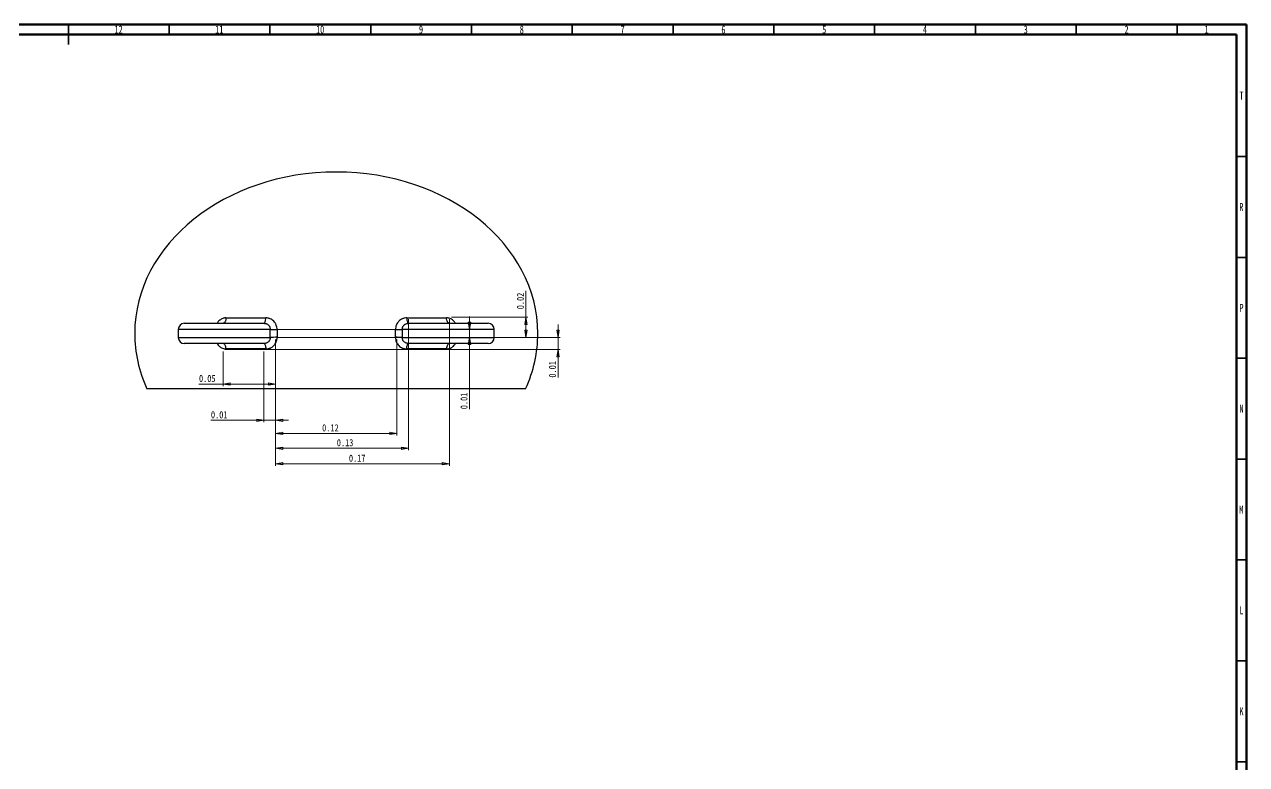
# Model space of a CAD drawing. Header units: millimetres. Extents: x 15 to 1184, y 5 to 836.
# Drawn here: x 578 to 1184, y 469 to 836 of the extents above; entities that cross this region are included whole.
import ezdxf

# ---------------------------------------------------------------- set-up
doc = ezdxf.new("R2010")
doc.units = ezdxf.units.MM
doc.styles.add('SLDTEXTSTYLE0', font='TXT', dxfattribs={"width": 0.75})
doc.dimstyles.new('SLDDIMSTYLE0', dxfattribs={"dimtxt": 3.5, "dimasz": 3.556, "dimexe": 0, "dimexo": 0.0625, "dimgap": 0.875, "dimtad": 1, "dimlfac": 2, "dimrnd": 1e-09, "dimdsep": 46, "dimtxsty": 'SLDTEXTSTYLE0', "dimblk1": 'CLOSED', "dimblk2": 'CLOSED', "dimsah": 1, "dimcen": 0.09, "dimadec": 0, "dimazin": 2, "dimtfac": 1, "dimtofl": 0, "dimtmove": 0, "dimatfit": 3, "dimldrblk": 'CLOSED', "dimfxl": 0, "dimfrac": 2, "dimtolj": 1, "dimtzin": 12, "dimarcsym": 0})
doc.dimstyles.new('SLDDIMSTYLE1', dxfattribs={"dimtxt": 3.5, "dimasz": 3.556, "dimexe": 0, "dimexo": 0.0625, "dimgap": 0.875, "dimtad": 1, "dimlfac": 2, "dimrnd": 1e-09, "dimdsep": 46, "dimtxsty": 'SLDTEXTSTYLE0', "dimblk1": 'CLOSED', "dimblk2": 'CLOSED', "dimsah": 1, "dimcen": 0.09, "dimadec": 0, "dimazin": 2, "dimtfac": 1, "dimtmove": 0, "dimatfit": 0, "dimldrblk": 'CLOSED', "dimfxl": 0, "dimfrac": 2, "dimtolj": 1, "dimtzin": 12, "dimarcsym": 0})

# ---------------------------------------------------------------- blocks, each defined once
blk = doc.blocks.new('_Closed')
at = {"color": 0, "linetype": 'ByBlock', "lineweight": -2}
for p, q in [((-1, 0.166667), (0, 0)), ((-1, 0.166667), (-1, -0.166667)), ((0, 0), (-1, -0.166667)), ((0, 0), (-1, 0))]:
    blk.add_line(p, q, dxfattribs=at)
blk = doc.blocks.new('_D_17')
at = {"color": 7, "linetype": 'Continuous', "lineweight": 0}
for p, q in [((702.32, 679.83), (702.32, 638.76)), ((696.56, 673.83), (696.56, 638.76)), ((696.56, 639.76), (670.24, 639.76)), ((702.32, 639.76), (696.56, 639.76)), ((702.32, 639.76), (708.67, 639.76))]:
    blk.add_line(p, q, dxfattribs=at)
at = {"color": 7, "linetype": 'Continuous', "lineweight": 18, "xscale": 3.556, "yscale": 3.556}
blk.add_blockref('_Closed', (696.56, 639.76, 2.37), dxfattribs=at)
at = {"color": 7, "linetype": 'Continuous', "lineweight": 18, "xscale": 3.556, "yscale": 3.556, "rotation": 180.0000000000004}
blk.add_blockref('_Closed', (702.32, 639.76, 2.37), dxfattribs=at)
at = {"color": 7, "linetype": 'Continuous', "lineweight": 18, "insert": (670.24, 644.27), "char_height": 3.5, "attachment_point": 1, "style": 'SLDTEXTSTYLE0'}
blk.add_mtext('0.01', dxfattribs=at)
blk = doc.blocks.new('_D_18')
at = {"color": 7, "linetype": 'Continuous', "lineweight": 0}
for p, q in [((702.32, 679.83), (702.32, 656.74)), ((676.3, 673.83), (676.3, 656.74)), ((676.3, 657.74), (664.31, 657.74)), ((702.32, 657.74), (676.3, 657.74))]:
    blk.add_line(p, q, dxfattribs=at)
at = {"color": 7, "linetype": 'Continuous', "lineweight": 18, "xscale": 3.556, "yscale": 3.556, "rotation": 180.0000000000004}
blk.add_blockref('_Closed', (676.3, 657.74, 2.37), dxfattribs=at)
at = {"color": 7, "linetype": 'Continuous', "lineweight": 18, "xscale": 3.556, "yscale": 3.556}
blk.add_blockref('_Closed', (702.32, 657.74, 2.37), dxfattribs=at)
at = {"color": 7, "linetype": 'Continuous', "lineweight": 18, "insert": (664.31, 662.26), "char_height": 3.5, "attachment_point": 1, "style": 'SLDTEXTSTYLE0'}
blk.add_mtext('0.05', dxfattribs=at)
blk = doc.blocks.new('_D_19')
at = {"color": 7, "linetype": 'Continuous', "lineweight": 0}
for p, q in [((702.32, 679.83), (702.32, 632.27)), ((762.5, 679.83), (762.5, 632.27)), ((702.32, 633.27), (762.5, 633.27))]:
    blk.add_line(p, q, dxfattribs=at)
at = {"color": 7, "linetype": 'Continuous', "lineweight": 18, "xscale": 3.556, "yscale": 3.556, "rotation": 180.0000000000004}
blk.add_blockref('_Closed', (702.32, 633.27, 2.37), dxfattribs=at)
at = {"color": 7, "linetype": 'Continuous', "lineweight": 18, "xscale": 3.556, "yscale": 3.556}
blk.add_blockref('_Closed', (762.5, 633.27, 2.37), dxfattribs=at)
at = {"color": 7, "linetype": 'Continuous', "lineweight": 18, "insert": (725.4, 637.78), "char_height": 3.5, "attachment_point": 1, "style": 'SLDTEXTSTYLE0'}
blk.add_mtext('0.12', dxfattribs=at)
blk = doc.blocks.new('_D_20')
at = {"color": 7, "linetype": 'Continuous', "lineweight": 0}
for p, q in [((768.25, 689.83), (768.25, 624.89)), ((702.32, 679.83), (702.32, 624.89)), ((702.32, 625.89), (768.25, 625.89))]:
    blk.add_line(p, q, dxfattribs=at)
at = {"color": 7, "linetype": 'Continuous', "lineweight": 18, "xscale": 3.556, "yscale": 3.556, "rotation": 180.0000000000004}
blk.add_blockref('_Closed', (702.32, 625.89, 2.37), dxfattribs=at)
at = {"color": 7, "linetype": 'Continuous', "lineweight": 18, "xscale": 3.556, "yscale": 3.556}
blk.add_blockref('_Closed', (768.25, 625.89, 2.37), dxfattribs=at)
at = {"color": 7, "linetype": 'Continuous', "lineweight": 18, "insert": (732.69, 630.41), "char_height": 3.5, "attachment_point": 1, "style": 'SLDTEXTSTYLE0'}
blk.add_mtext('0.13', dxfattribs=at)
blk = doc.blocks.new('_D_21')
at = {"color": 7, "linetype": 'Continuous', "lineweight": 0}
for p, q in [((788.52, 689.83), (788.52, 617.24)), ((702.32, 679.83), (702.32, 617.24)), ((702.32, 618.24), (788.52, 618.24))]:
    blk.add_line(p, q, dxfattribs=at)
at = {"color": 7, "linetype": 'Continuous', "lineweight": 18, "xscale": 3.556, "yscale": 3.556, "rotation": 180.0000000000004}
blk.add_blockref('_Closed', (702.32, 618.24, 2.37), dxfattribs=at)
at = {"color": 7, "linetype": 'Continuous', "lineweight": 18, "xscale": 3.556, "yscale": 3.556}
blk.add_blockref('_Closed', (788.52, 618.24, 2.37), dxfattribs=at)
at = {"color": 7, "linetype": 'Continuous', "lineweight": 18, "insert": (738.69, 622.75), "char_height": 3.5, "attachment_point": 1, "style": 'SLDTEXTSTYLE0'}
blk.add_mtext('0.17', dxfattribs=at)
blk = doc.blocks.new('_D_22')
at = {"color": 7, "linetype": 'Continuous', "lineweight": 0}
for p, q in [((798.52, 684.83), (798.52, 691.18)), ((703.32, 684.83), (799.52, 684.83)), ((703.32, 680.83), (799.52, 680.83)), ((798.52, 680.83), (798.52, 684.83)), ((798.52, 680.83), (798.52, 645.25))]:
    blk.add_line(p, q, dxfattribs=at)
at = {"color": 7, "linetype": 'Continuous', "lineweight": 18, "xscale": 3.556, "yscale": 3.556}
for p, rotation in [((798.52, 684.83, 2.37), 270.0000000000004), ((798.52, 680.83, 2.37), 90.0000000000004)]:
    blk.add_blockref('_Closed', p, dxfattribs=dict(at, rotation=rotation))
at = {"color": 7, "linetype": 'Continuous', "lineweight": 18, "insert": (794.01, 645.25), "char_height": 3.5, "attachment_point": 1, "rotation": 90, "style": 'SLDTEXTSTYLE0'}
blk.add_mtext('0.01', dxfattribs=at)
blk = doc.blocks.new('_D_23')
at = {"color": 7, "linetype": 'Continuous', "lineweight": 0}
for p, q in [((842.42, 680.83), (842.42, 687.18)), ((703.32, 680.83), (843.42, 680.83)), ((842.42, 680.83), (842.42, 674.83)), ((677.3, 674.83), (843.42, 674.83)), ((842.42, 674.83), (842.42, 660.9))]:
    blk.add_line(p, q, dxfattribs=at)
at = {"color": 7, "linetype": 'Continuous', "lineweight": 18, "xscale": 3.556, "yscale": 3.556}
for p, rotation in [((842.42, 680.83, 2.37), 270.0000000000004), ((842.42, 674.83, 2.37), 90.0000000000004)]:
    blk.add_blockref('_Closed', p, dxfattribs=dict(at, rotation=rotation))
at = {"color": 7, "linetype": 'Continuous', "lineweight": 18, "insert": (837.9, 660.9), "char_height": 3.5, "attachment_point": 1, "rotation": 90, "style": 'SLDTEXTSTYLE0'}
blk.add_mtext('0.01', dxfattribs=at)
blk = doc.blocks.new('_D_24')
at = {"color": 7, "linetype": 'Continuous', "lineweight": 0}
for p, q in [((826.51, 690.83), (826.51, 703.86)), ((789.52, 690.83), (827.51, 690.83)), ((826.51, 680.83), (826.51, 690.83)), ((703.32, 680.83), (827.51, 680.83))]:
    blk.add_line(p, q, dxfattribs=at)
at = {"color": 7, "linetype": 'Continuous', "lineweight": 18, "xscale": 3.556, "yscale": 3.556}
for p, rotation in [((826.51, 690.83, 2.37), 90.0000000000004), ((826.51, 680.83, 2.37), 270.0000000000004)]:
    blk.add_blockref('_Closed', p, dxfattribs=dict(at, rotation=rotation))
at = {"color": 7, "linetype": 'Continuous', "lineweight": 18, "insert": (822, 694.81), "char_height": 3.5, "attachment_point": 1, "rotation": 90, "style": 'SLDTEXTSTYLE0'}
blk.add_mtext('0.02', dxfattribs=at)

msp = doc.modelspace()

# ---------------------------------------------------------------- linework, layer by layer
at = {"color": 7, "linetype": 'Continuous', "lineweight": 70}
for p, q in [((15, 836), (1184, 836)), ((20, 831), (1179, 831)), ((1179, 831), (1179, 10)), ((1184, 836), (1184, 5))]:
    msp.add_line(p, q, dxfattribs=at)
at = {"color": 7, "linetype": 'Continuous', "lineweight": 35}
for p, q in [((599.5, 836), (599.5, 826)), ((599.5, 831), (599.5, 836)), ((649.5, 831), (649.5, 836)), ((699.5, 831), (699.5, 836)), ((749.5, 831), (749.5, 836)), ((799.5, 831), (799.5, 836)), ((849.5, 831), (849.5, 836)), ((899.5, 831), (899.5, 836)), ((949.5, 831), (949.5, 836)), ((999.5, 831), (999.5, 836)), ((1049.5, 831), (1049.5, 836)), ((1099.5, 831), (1099.5, 836)), ((1149.5, 831), (1149.5, 836)), ((1179, 770.5), (1184, 770.5)), ((1179, 720.5), (1184, 720.5)), ((1179, 670.5), (1184, 670.5)), ((1179, 620.5), (1184, 620.5)), ((1179, 570.5), (1184, 570.5)), ((1179, 520.5), (1184, 520.5)), ((1179, 470.5), (1184, 470.5))]:
    msp.add_line(p, q, dxfattribs=at)
at = {"color": 7, "linetype": 'Continuous', "lineweight": 25}
for p, q in [((654.0199, 684.828), (654.0199, 680.828)), ((810.798, 680.828), (810.798, 684.828))]:
    msp.add_line(p, q, dxfattribs=at)
at = {"color": 7, "linetype": 'Continuous', "lineweight": 25, "flags": 128}
for points in [[(677.6882, 690.5226), (677.6389, 689.9828), (677.5445, 689.4715), (677.4081, 689.0058), (677.2345, 688.6013), (677.0293, 688.2717), (676.7996, 688.028), (676.553, 687.8785), (676.2979, 687.828)], [(696.563, 687.828), (696.7209, 687.8787), (696.8735, 688.0289), (697.0156, 688.2737), (697.1424, 688.6047), (697.2496, 689.0108), (697.3337, 689.4782), (697.3917, 689.9913), (697.4218, 690.5325)], [(767.3961, 690.5325), (767.4261, 689.9913), (767.4842, 689.4782), (767.5682, 689.0108), (767.6755, 688.6047), (767.8023, 688.2737), (767.9444, 688.0289), (768.097, 687.8787), (768.2549, 687.828)], [(788.52, 687.828), (788.2648, 687.8785), (788.0182, 688.028), (787.7885, 688.2717), (787.5834, 688.6013), (787.4097, 689.0058), (787.2734, 689.4715), (787.179, 689.9828), (787.1296, 690.5226)], [(677.6882, 675.1335), (677.6389, 675.6733), (677.5445, 676.1846), (677.4081, 676.6503), (677.2345, 677.0548), (677.0293, 677.3844), (676.7996, 677.6281), (676.553, 677.7776), (676.2979, 677.828)], [(696.563, 677.828), (696.7209, 677.7774), (696.8735, 677.6272), (697.0156, 677.3824), (697.1424, 677.0514), (697.2496, 676.6453), (697.3337, 676.1779), (697.3917, 675.6648), (697.4218, 675.1236)], [(767.3961, 675.1236), (767.4261, 675.6648), (767.4842, 676.1779), (767.5682, 676.6453), (767.6755, 677.0514), (767.8023, 677.3824), (767.9444, 677.6272), (768.097, 677.7774), (768.2549, 677.828)], [(788.52, 677.828), (788.2648, 677.7776), (788.0182, 677.6281), (787.7885, 677.3844), (787.5834, 677.0548), (787.4097, 676.6503), (787.2734, 676.1846), (787.179, 675.6733), (787.1296, 675.1335)]]:
    msp.add_lwpolyline(points, dxfattribs=at)
at = {"color": 7, "linetype": 'Continuous', "lineweight": 25}
for centre, radius, start, end in [((657.0228, 684.8282), 2.9998, 90.4650317, 180.0173782), ((807.7978, 684.8281), 3, 359.9838324, 89.8708085), ((657.0228, 680.8278), 2.9998, 180.0097735, 269.5349708), ((703.244, 772.0889), 87.3345, 267.6467203, 269.8609193), ((703.244, 593.5672), 87.3345, 90.1390807, 92.3532797), ((761.5738, 772.0889), 87.3345, 270.1390807, 272.3532797), ((761.5738, 593.5672), 87.3345, 87.6467203, 89.8609193), ((807.7978, 680.828), 3, 270.1291913, 359.9841731)]:
    msp.add_arc(centre, radius, start, end, dxfattribs=at)
for start_param, end_param in [(0, 3.14159265), (3.14159265, 3.49193404), (5.93280355, 6.28318531)]:
    msp.add_ellipse((732.4089, 682.828), major_axis=(100, 0), ratio=0.8, start_param=start_param, end_param=end_param, dxfattribs=at)
for points, knots in [([(657.0328, 687.828), (657.0281, 687.828), (656.9929, 687.828), (657.0541, 687.828), (657.2023, 687.828), (657.4193, 687.828), (657.6516, 687.828), (657.8913, 687.828), (658.0258, 687.828), (658.182, 687.828), (658.5781, 687.828), (659.4126, 687.828), (660.5471, 687.828), (662.0919, 687.828), (663.8541, 687.828), (666.4684, 687.828), (669.4893, 687.828), (672.8597, 687.828), (676.0253, 687.828), (679.0554, 687.828), (682.9636, 687.828), (687.5842, 687.828), (692.4323, 687.828), (695.29, 687.828), (696.563, 687.828)], [0, 0, 0, 0, 0.00358038, 0.02720559, 0.04362943, 0.05501984, 0.06625644, 0.0704732, 0.07334263, 0.07389855, 0.07819768, 0.09122183, 0.1116684, 0.13262075, 0.16963284, 0.20698984, 0.28290471, 0.35634842, 0.42999544, 0.50405351, 0.57819476, 0.72842385, 0.87902855, 1, 1, 1, 1]), ([(677.6882, 690.5226), (679.2625, 690.5236), (680.8564, 690.5246), (684.0825, 690.5264), (685.7149, 690.5273), (690.6598, 690.5298), (694.0142, 690.5313), (697.4218, 690.5325)], [0, 0, 0, 0, 0.25, 0.25, 0.5, 0.5, 1, 1, 1, 1]), ([(696.563, 687.828), (696.7652, 687.828), (696.9645, 687.8103), (697.2587, 687.7573), (697.3561, 687.7352), (697.5492, 687.6819), (697.6454, 687.6504), (697.9267, 687.5436), (698.1051, 687.4556), (698.4437, 687.2459), (698.6052, 687.1223), (698.8959, 686.8489), (699.0264, 686.6987), (699.1989, 686.4524), (699.2528, 686.3662), (699.3502, 686.1903), (699.394, 686.1003), (699.5108, 685.8245), (699.5696, 685.6323), (699.646, 685.2333), (699.6627, 685.0317), (699.658, 684.828)], [0, 0, 0, 0, 0.125, 0.125, 0.1875, 0.1875, 0.25, 0.25, 0.375, 0.375, 0.5, 0.5, 0.625, 0.625, 0.6875, 0.6875, 0.75, 0.75, 0.875, 0.875, 1, 1, 1, 1]), ([(703.032, 684.7547), (703.0366, 685.1415), (703.0036, 685.5242), (702.8626, 686.2813), (702.756, 686.6471), (702.5457, 687.1727), (702.4672, 687.3444), (702.2927, 687.6803), (702.1963, 687.8452), (701.8871, 688.3183), (701.6534, 688.6081), (701.132, 689.1379), (700.8415, 689.379), (700.2303, 689.7908), (699.9075, 689.9645), (699.3974, 690.1767), (699.2223, 690.2394), (698.8705, 690.346), (698.693, 690.3903), (698.1561, 690.4967), (697.792, 690.5327), (697.4218, 690.5325)], [0, 0, 0, 0, 0.125, 0.125, 0.25, 0.25, 0.3125, 0.3125, 0.375, 0.375, 0.5, 0.5, 0.625, 0.625, 0.75, 0.75, 0.8125, 0.8125, 0.875, 0.875, 1, 1, 1, 1]), ([(767.3961, 690.5325), (767.0259, 690.5327), (766.6602, 690.4967), (766.1185, 690.3889), (765.9385, 690.3436), (765.5869, 690.2364), (765.4146, 690.1744), (764.9081, 689.9632), (764.5833, 689.7887), (763.9663, 689.3715), (763.6822, 689.1346), (763.2921, 688.7376), (763.1681, 688.5982), (762.9326, 688.3051), (762.8213, 688.1514), (762.5137, 687.6788), (762.3407, 687.3452), (762.1298, 686.8166), (762.0674, 686.6345), (761.9616, 686.2673), (761.9179, 686.082), (761.8143, 685.5214), (761.7813, 685.1414), (761.7858, 684.7547)], [0, 0, 0, 0, 0.125, 0.125, 0.1875, 0.1875, 0.25, 0.25, 0.375, 0.375, 0.5, 0.5, 0.5625, 0.5625, 0.625, 0.625, 0.75, 0.75, 0.8125, 0.8125, 0.875, 0.875, 1, 1, 1, 1]), ([(765.1599, 684.828), (765.1552, 685.0317), (765.1719, 685.2318), (765.228, 685.5269), (765.2518, 685.6244), (765.3102, 685.8178), (765.3448, 685.9134), (765.4619, 686.1907), (765.5584, 686.3652), (765.7303, 686.6118), (765.7926, 686.6918), (765.924, 686.8437), (765.9931, 686.9157), (766.2104, 687.1205), (766.3685, 687.242), (766.711, 687.4549), (766.8899, 687.5429), (767.262, 687.6847), (767.4569, 687.7387), (767.8526, 687.8103), (768.0526, 687.828), (768.2549, 687.828)], [0, 0, 0, 0, 0.125, 0.125, 0.1875, 0.1875, 0.25, 0.25, 0.375, 0.375, 0.4375, 0.4375, 0.5, 0.5, 0.625, 0.625, 0.75, 0.75, 0.875, 0.875, 1, 1, 1, 1]), ([(767.3961, 690.5325), (769.1004, 690.5319), (770.7911, 690.5312), (774.1452, 690.5297), (775.809, 690.529), (780.7547, 690.5265), (783.9801, 690.5246), (787.1296, 690.5226)], [0, 0, 0, 0, 0.25, 0.25, 0.5, 0.5, 1, 1, 1, 1]), ([(768.2549, 687.828), (769.5266, 687.828), (771.5752, 687.828), (774.6017, 687.828), (777.1864, 687.828), (779.8733, 687.828), (782.6729, 687.828), (785.5953, 687.828), (788.6587, 687.828), (791.8786, 687.828), (794.7143, 687.828), (797.0997, 687.828), (798.9595, 687.828), (800.9227, 687.828), (802.6995, 687.828), (804.2621, 687.828), (805.3966, 687.828), (806.2387, 687.828), (806.6969, 687.828), (806.8417, 687.828), (806.9613, 687.828), (807.1673, 687.828), (807.3985, 687.828), (807.6142, 687.828), (807.7729, 687.828), (807.788, 687.828), (807.7968, 687.828)], [0, 0, 0, 0, 0.12144327, 0.19563239, 0.26985953, 0.34421071, 0.41860901, 0.49367184, 0.56881063, 0.64427357, 0.71991431, 0.75734013, 0.79483352, 0.83268673, 0.87080296, 0.8914156, 0.91236258, 0.92543753, 0.92975342, 0.93303017, 0.93318349, 0.93741669, 0.94869712, 0.96013196, 0.97661985, 1, 1, 1, 1]), ([(699.658, 680.828), (699.6627, 680.6244), (699.6459, 680.4243), (699.5899, 680.1292), (699.566, 680.0317), (699.5076, 679.8383), (699.473, 679.7427), (699.3559, 679.4654), (699.2594, 679.2909), (699.0875, 679.0443), (699.0252, 678.9643), (698.8939, 678.8124), (698.8248, 678.7404), (698.6075, 678.5356), (698.4494, 678.4141), (698.1069, 678.2012), (697.928, 678.1132), (697.5558, 677.9714), (697.361, 677.9174), (696.9653, 677.8458), (696.7652, 677.828), (696.563, 677.828)], [0, 0, 0, 0, 0.125, 0.125, 0.1875, 0.1875, 0.25, 0.25, 0.375, 0.375, 0.4375, 0.4375, 0.5, 0.5, 0.625, 0.625, 0.75, 0.75, 0.875, 0.875, 1, 1, 1, 1]), ([(697.4218, 675.1236), (697.792, 675.1234), (698.1576, 675.1594), (698.6994, 675.2672), (698.8794, 675.3125), (699.231, 675.4197), (699.4033, 675.4817), (699.9098, 675.6929), (700.2345, 675.8674), (700.8516, 676.2846), (701.1356, 676.5215), (701.5257, 676.9185), (701.6497, 677.0579), (701.8853, 677.351), (701.9966, 677.5047), (702.3041, 677.9773), (702.4771, 678.3109), (702.688, 678.8395), (702.7504, 679.0216), (702.8563, 679.3888), (702.8999, 679.5741), (703.0036, 680.1347), (703.0366, 680.5147), (703.032, 680.9014)], [0, 0, 0, 0, 0.125, 0.125, 0.1875, 0.1875, 0.25, 0.25, 0.375, 0.375, 0.5, 0.5, 0.5625, 0.5625, 0.625, 0.625, 0.75, 0.75, 0.8125, 0.8125, 0.875, 0.875, 1, 1, 1, 1]), ([(761.7858, 680.9014), (761.7813, 680.5146), (761.8143, 680.1319), (761.9553, 679.3748), (762.0619, 679.009), (762.2721, 678.4833), (762.3507, 678.3117), (762.5252, 677.9758), (762.6216, 677.8109), (762.9308, 677.3378), (763.1645, 677.048), (763.6859, 676.5182), (763.9764, 676.2771), (764.5875, 675.8653), (764.9103, 675.6916), (765.4205, 675.4794), (765.5956, 675.4167), (765.9474, 675.3101), (766.1249, 675.2658), (766.6618, 675.1594), (767.0258, 675.1234), (767.3961, 675.1236)], [0, 0, 0, 0, 0.125, 0.125, 0.25, 0.25, 0.3125, 0.3125, 0.375, 0.375, 0.5, 0.5, 0.625, 0.625, 0.75, 0.75, 0.8125, 0.8125, 0.875, 0.875, 1, 1, 1, 1]), ([(768.2549, 677.828), (768.0526, 677.828), (767.8534, 677.8458), (767.5591, 677.8988), (767.4618, 677.9209), (767.2687, 677.9742), (767.1724, 678.0057), (766.8912, 678.1125), (766.7127, 678.2005), (766.3742, 678.4102), (766.2126, 678.5338), (765.9219, 678.8072), (765.7915, 678.9574), (765.6189, 679.2037), (765.5651, 679.2899), (765.4676, 679.4658), (765.4238, 679.5558), (765.307, 679.8316), (765.2483, 680.0238), (765.1719, 680.4228), (765.1552, 680.6244), (765.1599, 680.828)], [0, 0, 0, 0, 0.125, 0.125, 0.1875, 0.1875, 0.25, 0.25, 0.375, 0.375, 0.5, 0.5, 0.625, 0.625, 0.6875, 0.6875, 0.75, 0.75, 0.875, 0.875, 1, 1, 1, 1]), ([(696.563, 677.828), (695.29, 677.828), (692.4616, 677.828), (687.6726, 677.828), (683.1125, 677.828), (679.2225, 677.828), (676.1592, 677.828), (672.9393, 677.828), (669.5398, 677.828), (666.5052, 677.828), (663.8952, 677.828), (662.1183, 677.828), (660.5558, 677.828), (659.4212, 677.828), (658.5792, 677.828), (658.121, 677.828), (657.9761, 677.828), (657.8566, 677.828), (657.6506, 677.828), (657.4197, 677.828), (657.2022, 677.828), (657.0542, 677.828), (656.9929, 677.828), (657.0281, 677.828), (657.0328, 677.828)], [0, 0, 0, 0, 0.12097249, 0.26880386, 0.41696467, 0.49173652, 0.56658404, 0.64175444, 0.71710196, 0.79171254, 0.82941901, 0.86738749, 0.88792022, 0.908786, 0.92181026, 0.92610942, 0.92937347, 0.9295262, 0.93374299, 0.94497968, 0.9563702, 0.97279418, 0.99641959, 1, 1, 1, 1]), ([(697.4218, 675.1236), (695.7175, 675.1242), (694.0267, 675.1249), (690.6727, 675.1263), (689.0089, 675.1271), (684.0632, 675.1296), (680.8377, 675.1315), (677.6882, 675.1335)], [0, 0, 0, 0, 0.25, 0.25, 0.5, 0.5, 1, 1, 1, 1]), ([(787.1296, 675.1335), (785.5554, 675.1325), (783.9614, 675.1315), (780.7353, 675.1297), (779.103, 675.1288), (774.1581, 675.1263), (770.8036, 675.1248), (767.3961, 675.1236)], [0, 0, 0, 0, 0.25, 0.25, 0.5, 0.5, 1, 1, 1, 1]), ([(807.7968, 677.828), (807.788, 677.828), (807.7729, 677.828), (807.614, 677.828), (807.3989, 677.828), (807.1662, 677.828), (806.9266, 677.828), (806.792, 677.828), (806.6359, 677.828), (806.2397, 677.828), (805.4052, 677.828), (804.2708, 677.828), (802.726, 677.828), (800.9638, 677.828), (798.3495, 677.828), (795.3286, 677.828), (791.9582, 677.828), (788.7926, 677.828), (785.7624, 677.828), (781.8543, 677.828), (777.2337, 677.828), (772.3856, 677.828), (769.5279, 677.828), (768.2549, 677.828)], [0, 0, 0, 0, 0.02338088, 0.03986929, 0.05130449, 0.06258527, 0.0668186, 0.06969932, 0.07025742, 0.07457345, 0.08764881, 0.10817577, 0.1292105, 0.16636811, 0.20387198, 0.28008532, 0.3538178, 0.42775436, 0.50210361, 0.57653636, 0.7273561, 0.87855293, 1, 1, 1, 1]), ([(826.3166, 655.3631), (826.2784, 655.3631), (826.1989, 655.3631), (825.4551, 655.3631), (824.3072, 655.3631), (822.7929, 655.3631), (820.886, 655.3631), (818.5724, 655.3631), (815.8716, 655.3631), (812.7894, 655.3631), (809.3726, 655.3631), (805.4887, 655.3631), (801.1283, 655.3631), (796.2772, 655.3631), (791.1265, 655.3631), (785.4051, 655.3631), (779.1168, 655.3631), (772.2368, 655.3631), (765.1128, 655.3631), (757.4119, 655.3631), (749.1679, 655.3631), (740.3715, 655.3631), (731.4424, 655.3631), (723.849, 655.3631), (717.6653, 655.3631), (712.8932, 655.3631), (708.124, 655.3631), (703.3745, 655.3631), (698.6299, 655.3631), (693.9261, 655.3631), (689.2671, 655.3631), (683.9735, 655.3631), (678.1109, 655.3631), (672.306, 655.3631), (667.2293, 655.3631), (663.3236, 655.3631), (659.5249, 655.3631), (655.8549, 655.3631), (651.9904, 655.3631), (648.4849, 655.3631), (645.4402, 655.3631), (642.8947, 655.3631), (640.8887, 655.3631), (639.4146, 655.3631), (638.6858, 655.3631), (638.414, 655.3631), (638.4869, 655.3631), (638.4869, 655.3631)], [0, 0, 0, 0, 0.0196543, 0.04092389, 0.0598537, 0.07878443, 0.09808217, 0.11738121, 0.13743958, 0.15749949, 0.17777928, 0.19827235, 0.22134145, 0.24453373, 0.26807887, 0.29173238, 0.31943649, 0.34728896, 0.37557317, 0.40399321, 0.43685305, 0.46990543, 0.50354716, 0.53738728, 0.55544364, 0.57357935, 0.59171494, 0.61012856, 0.62854197, 0.64725066, 0.66595904, 0.68477092, 0.71241943, 0.7402269, 0.76154144, 0.7828547, 0.79715568, 0.81971826, 0.84241409, 0.86556574, 0.88889298, 0.91146285, 0.93444485, 0.9576463, 0.98131123, 0.99999238, 1, 1, 1, 1])]:
    msp.add_open_spline(points, degree=3, knots=knots, dxfattribs=at)
at = {"color": 8, "linetype": 'Continuous', "lineweight": 25}
for points, knots in [([(677.6882, 690.5226), (677.4986, 690.5157), (677.1172, 690.5019), (676.4548, 690.374), (675.7083, 690.1152), (674.9219, 689.6713), (674.2091, 689.0803), (673.6516, 688.4639), (673.3844, 688.0063), (673.2803, 687.828)], [0, 0, 0, 0, 0.10962272, 0.22056815, 0.38639597, 0.55695188, 0.72195073, 0.89168871, 1, 1, 1, 1]), ([(791.5506, 687.828), (791.1897, 688.3344), (790.4606, 689.3574), (788.8719, 690.3255), (787.7108, 690.4568), (787.1296, 690.5226)], [0, 0, 0, 0, 0.328597, 0.66391882, 1, 1, 1, 1]), ([(699.658, 684.828), (698.2245, 684.828), (695.2133, 684.828), (690.1692, 684.828), (685.5145, 684.828), (681.5424, 684.828), (678.414, 684.828), (675.1256, 684.828), (671.5853, 684.828), (668.3721, 684.828), (665.5381, 684.828), (663.5189, 684.828), (661.628, 684.828), (659.9283, 684.828), (658.3257, 684.828), (657.2684, 684.828), (656.472, 684.828), (655.8232, 684.828), (655.0865, 684.828), (654.6012, 684.828), (654.2631, 684.828), (654.0552, 684.828), (654.0354, 684.828), (654.0245, 684.828)], [0, 0, 0, 0, 0.12129467, 0.2547925, 0.38859153, 0.45612082, 0.52371901, 0.59160916, 0.65965755, 0.73113306, 0.76727367, 0.80366458, 0.82763347, 0.8520283, 0.87552044, 0.89138317, 0.89470565, 0.91050548, 0.92286288, 0.9424625, 0.95750167, 0.97646523, 1, 1, 1, 1]), ([(654.0245, 680.828), (654.0354, 680.828), (654.0552, 680.828), (654.2631, 680.828), (654.6012, 680.828), (655.0865, 680.828), (655.8232, 680.828), (656.472, 680.828), (657.2684, 680.828), (658.3257, 680.828), (659.9157, 680.828), (661.6163, 680.828), (663.4879, 680.828), (665.493, 680.828), (668.3317, 680.828), (671.5322, 680.828), (675.0444, 680.828), (678.277, 680.828), (681.3714, 680.828), (685.362, 680.828), (690.0786, 680.828), (695.1834, 680.828), (698.2245, 680.828), (699.658, 680.828)], [0, 0, 0, 0, 0.02353478, 0.04249834, 0.05753751, 0.07713713, 0.08949454, 0.10529437, 0.10861685, 0.12447958, 0.14797172, 0.17186215, 0.19633622, 0.23180887, 0.26759844, 0.34034285, 0.40667366, 0.4731847, 0.54006447, 0.60701982, 0.7426909, 0.87870531, 1, 1, 1, 1]), ([(810.7934, 684.828), (810.7824, 684.828), (810.7626, 684.828), (810.5548, 684.828), (810.2785, 684.828), (809.9609, 684.828), (809.582, 684.828), (809.1163, 684.828), (808.581, 684.828), (808.1692, 684.828), (807.7316, 684.828), (807.2719, 684.828), (806.5913, 684.828), (805.8001, 684.828), (804.926, 684.828), (804.0652, 684.828), (802.9364, 684.828), (801.3298, 684.828), (799.325, 684.828), (797.2035, 684.828), (795.1668, 684.828), (792.6652, 684.828), (789.7735, 684.828), (786.5408, 684.828), (783.4464, 684.828), (780.4608, 684.828), (777.5775, 684.828), (774.7887, 684.828), (772.1, 684.828), (769.6057, 684.828), (767.2861, 684.828), (765.8687, 684.828), (765.1599, 684.828)], [0, 0, 0, 0, 0.02352839, 0.04248681, 0.0575219, 0.06727109, 0.07715149, 0.08950554, 0.09732256, 0.10535621, 0.10867779, 0.11653491, 0.12458168, 0.13621339, 0.14813267, 0.1600355, 0.17203981, 0.19650725, 0.23197027, 0.26775014, 0.30407884, 0.34049468, 0.40680749, 0.4733005, 0.54016212, 0.60709931, 0.67489837, 0.74274514, 0.8107198, 0.87873189, 0.93935333, 1, 1, 1, 1]), ([(765.1599, 680.828), (765.8684, 680.828), (767.2858, 680.828), (769.5895, 680.828), (772.0513, 680.828), (774.6911, 680.828), (777.433, 680.828), (780.2913, 680.828), (783.2754, 680.828), (786.4039, 680.828), (789.6922, 680.828), (792.6221, 680.828), (795.1309, 680.828), (797.1479, 680.828), (799.2799, 680.828), (801.2988, 680.828), (802.9172, 680.828), (804.0448, 680.828), (804.9111, 680.828), (805.7935, 680.828), (806.5802, 680.828), (807.2674, 680.828), (807.7275, 680.828), (808.1642, 680.828), (808.5765, 680.828), (809.1129, 680.828), (809.5798, 680.828), (809.9594, 680.828), (810.2777, 680.828), (810.5548, 680.828), (810.7626, 680.828), (810.7824, 680.828), (810.7934, 680.828)], [0, 0, 0, 0, 0.0606214, 0.12126824, 0.18798619, 0.25473876, 0.32160427, 0.38851265, 0.45602371, 0.52360365, 0.59147546, 0.65950549, 0.69520835, 0.73098036, 0.76711121, 0.8034923, 0.82745471, 0.83961595, 0.85186738, 0.86352357, 0.87541814, 0.88328297, 0.89132196, 0.89464354, 0.90245683, 0.91049428, 0.92284834, 0.93258651, 0.94247803, 0.95751314, 0.97647158, 1, 1, 1, 1]), ([(673.2673, 677.828), (673.6282, 677.3217), (674.3572, 676.2987), (675.946, 675.3306), (677.107, 675.1993), (677.6882, 675.1335)], [0, 0, 0, 0, 0.328597, 0.66391882, 1, 1, 1, 1]), ([(787.1296, 675.1335), (787.5122, 675.1611), (788.477, 675.2305), (789.916, 675.9405), (791.0376, 676.8898), (791.3973, 677.6493), (791.482, 677.828)], [0, 0, 0, 0, 0.22208262, 0.56009676, 0.89644626, 1, 1, 1, 1])]:
    msp.add_open_spline(points, degree=3, knots=knots, dxfattribs=at)
at = {"color": 7, "linetype": 'Continuous', "lineweight": 25}
for points in [[(699.658, 680.828), (699.6426, 682.1612), (699.6426, 683.4949), (699.658, 684.828)], [(703.032, 684.7547), (703.0168, 683.4705), (703.0168, 682.1856), (703.032, 680.9014)], [(761.7858, 680.9014), (761.801, 682.1856), (761.801, 683.4705), (761.7858, 684.7547)], [(765.1599, 684.828), (765.1752, 683.4949), (765.1752, 682.1612), (765.1599, 680.828)]]:
    msp.add_open_spline(points, degree=3, dxfattribs=at)

# ---------------------------------------------------------------- texts
at = {"color": 7, "linetype": 'Continuous', "lineweight": 0, "attachment_point": 2, "style": 'SLDTEXTSTYLE0'}
for s, insert, char_height in [('12', (624.4201, 835.4604), 3.96875), ('11', (674.4201, 835.4604), 3.96875), ('10', (724.4201, 835.4604), 3.96875), ('9', (774.46, 835.4604), 3.9687), ('8', (824.46, 835.4604), 3.9687), ('7', (874.46, 835.4604), 3.9687), ('6', (924.46, 835.4604), 3.9687), ('5', (974.46, 835.4604), 3.9687), ('4', (1024.46, 835.4604), 3.9687), ('3', (1074.46, 835.4604), 3.9687), ('2', (1124.46, 835.4604), 3.9687), ('1', (1164.21, 835.4604), 3.9687), ('T', (1181.4881, 802.7104), 3.9687), ('R', (1181.4444, 747.5196), 3.9687), ('P', (1181.4848, 697.4604), 3.9687), ('N', (1181.4637, 647.5196), 3.9687), ('M', (1181.3617, 597.4604), 3.9687), ('L', (1181.4545, 547.5196), 3.9687), ('K', (1181.4885, 497.4604), 3.9687)]:
    msp.add_mtext(s, dxfattribs=dict(at, insert=insert, char_height=char_height))

# ---------------------------------------------------------------- dimensions: what is measured, and where the dimension line sits
at = {"color": 7, "linetype": 'Continuous', "lineweight": 18}
for base, p2, dimstyle, picture, middle in [((826.5115, 690.828), (788.52, 690.828), 'SLDDIMSTYLE0', '_D_24', (826.5115, 699.3381)), ((798.52, 684.828), (702.3158, 684.828), 'SLDDIMSTYLE1', '_D_22', (798.52, 649.7725)), ((842.4165, 674.828), (676.2979, 674.828), 'SLDDIMSTYLE1', '_D_23', (842.4165, 665.4209))]:
    dim = msp.add_linear_dim(base=base, p1=(702.3158, 680.828), p2=p2, angle=90, dimstyle=dimstyle, dxfattribs=at)
    dim.commit()
    dim.dimension.update_dxf_attribs({"geometry": picture, "text_midpoint": middle, "dimtype": 160})
for base, p2, dimstyle, picture, middle in [((768.2549, 625.8935), (768.2549, 690.828), 'SLDDIMSTYLE0', '_D_20', (737.2153, 625.8935)), ((788.52, 618.2392), (788.52, 690.828), 'SLDDIMSTYLE0', '_D_21', (743.2122, 618.2392)), ((676.2979, 657.745), (676.2979, 674.828), 'SLDDIMSTYLE0', '_D_18', (668.8369, 657.745)), ((696.563, 639.7577), (696.563, 674.828), 'SLDDIMSTYLE1', '_D_17', (674.7668, 639.7577)), ((762.5021, 633.272), (762.5021, 680.828), 'SLDDIMSTYLE0', '_D_19', (729.9275, 633.272))]:
    dim = msp.add_linear_dim(base=base, p1=(702.3158, 680.828), p2=p2, dimstyle=dimstyle, dxfattribs=at)
    dim.commit()
    dim.dimension.update_dxf_attribs({"geometry": picture, "text_midpoint": middle, "dimtype": 160})

doc.saveas('drawing.dxf')
